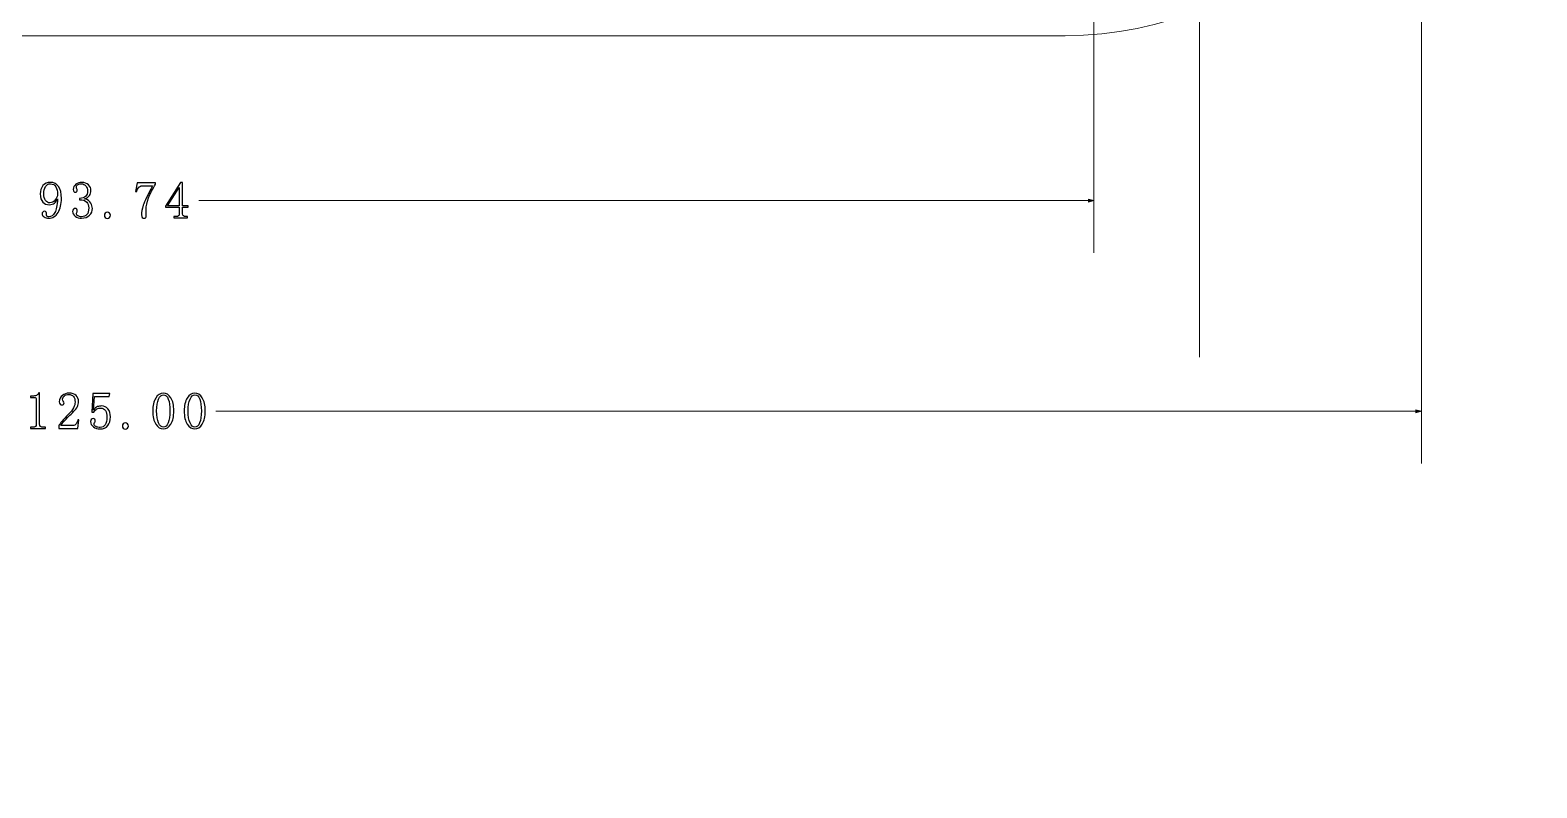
# Model space of a CAD drawing. Header units: millimetres. Extents: x -642 to 642, y -227 to 305.
# Drawn here: x 11.6 to 83.5, y -174.1 to -137.9 of the extents above; entities that cross this region are included whole.
import ezdxf

# ---------------------------------------------------------------- set-up
doc = ezdxf.new("R2010")
doc.units = ezdxf.units.MM
doc.header["$MEASUREMENT"] = 0
doc.layers.add('layer 1', color=7, linetype='Continuous')

msp = doc.modelspace()

# ---------------------------------------------------------------- hatches: boundary and pattern name
at = {"layer": 'layer 1', "true_color": 0xff0000}
h = msp.add_hatch(color=1, dxfattribs=at)
edge = h.paths.add_edge_path()
edge.add_spline(control_points=[(62.0872, -145.9463), (62.0872, -145.9463), (62.3539, -146.0178), (62.3539, -146.0178), (62.3539, -146.0178), (62.0872, -146.0892), (62.0872, -146.0892), (62.0872, -146.0892), (62.0872, -145.9463), (62.0872, -145.9463)], knot_values=[0, 0, 0, 0, 0.3333333, 0.3333333, 0.3333333, 0.6666667, 0.6666667, 0.6666667, 1, 1, 1, 1], degree=3, periodic=1)
h = msp.add_hatch(color=1, dxfattribs=at)
edge = h.paths.add_edge_path()
edge.add_spline(control_points=[(77.7195, -156.0021), (77.7195, -156.0021), (77.9862, -156.0736), (77.9862, -156.0736), (77.9862, -156.0736), (77.7195, -156.145), (77.7195, -156.145), (77.7195, -156.145), (77.7195, -156.0021), (77.7195, -156.0021)], knot_values=[0, 0, 0, 0, 0.3333333, 0.3333333, 0.3333333, 0.6666667, 0.6666667, 0.6666667, 1, 1, 1, 1], degree=3, periodic=1)

# ---------------------------------------------------------------- linework, layer by layer
at = {"layer": 'layer 1', "lineweight": 40}
msp.add_open_spline([(154.071, 208.1518), (154.071, 208.1518), (-130.929, 208.1518), (-130.929, 208.1518), (-130.929, 208.1518), (-130.929, -207.3482), (-130.929, -207.3482), (-130.929, -207.3482), (154.071, -207.3482), (154.071, -207.3482), (154.071, -207.3482), (154.071, 208.1518), (154.071, 208.1518)], degree=3, knots=[0, 0, 0, 0, 0.25, 0.25, 0.25, 0.5, 0.5, 0.5, 0.75, 0.75, 0.75, 1, 1, 1, 1], dxfattribs=at)
at = {"layer": 'layer 1', "lineweight": 9}
msp.add_open_spline([(67.3862, -123.6445), (67.3862, -121.4906), (65.6401, -119.7445), (63.4862, -119.7445), (61.3323, -119.7445), (59.5862, -121.4906), (59.5862, -123.6445), (59.5862, -125.7984), (61.3323, -127.5445), (63.4862, -127.5445), (65.6401, -127.5445), (67.3862, -125.7985), (67.3862, -123.6446), (67.3862, -20.2574), (67.3862, -227.0317), (67.3862, -123.6445)], degree=3, knots=[0, 0, 0, 0, 0.25, 0.25, 0.25, 0.5, 0.5, 0.5, 0.75, 0.75, 0.75, 1, 1, 1, 1.0001, 1.0001, 1.0001, 1.0001], dxfattribs=at)
for points in [[(60.9862, -138.1445), (70.375, -138.1445), (77.9861, -130.5334), (77.9862, -121.1446)], [(-30.0138, -138.1445), (-30.0138, -138.1445), (60.9862, -138.1445), (60.9862, -138.1445)]]:
    msp.add_open_spline(points, degree=3, dxfattribs=at)
at = {"layer": 'layer 1', "color": 1, "lineweight": 0}
for points in [[(77.9862, -123.6445), (77.9862, -123.6445), (77.9862, -158.5736), (77.9862, -158.5736)], [(62.3539, -125.0141), (62.3539, -125.0141), (62.3539, -148.5178), (62.3539, -148.5178)], [(62.3539, -146.0178), (62.3539, -146.0178), (19.6166, -146.0178), (19.6166, -146.0178)], [(77.9862, -156.0736), (77.9862, -156.0736), (20.4359, -156.0736), (20.4359, -156.0736)]]:
    msp.add_open_spline(points, degree=3, dxfattribs=at)
at = {"layer": 'layer 1', "color": 3}
for points, knots in [([(12.7294, -146.1348), (12.664, -146.1869), (12.5827, -146.2131), (12.4852, -146.2131), (12.3548, -146.2131), (12.2506, -146.1723), (12.1727, -146.0911), (12.0944, -146.0098), (12.0552, -145.8777), (12.0552, -145.6956), (12.0552, -145.5394), (12.0977, -145.409), (12.1823, -145.3048), (12.2669, -145.2006), (12.3873, -145.1486), (12.5435, -145.1486), (12.7065, -145.1486), (12.8335, -145.2136), (12.9244, -145.344), (13.0156, -145.474), (13.061, -145.6627), (13.061, -145.9102), (13.061, -146.1836), (13.0077, -146.4098), (12.9002, -146.589), (12.7927, -146.7681), (12.6444, -146.8577), (12.4556, -146.8577), (12.371, -146.8577), (12.2977, -146.8381), (12.236, -146.799), (12.1744, -146.7598), (12.1431, -146.7077), (12.1431, -146.6427), (12.1431, -146.6169), (12.1515, -146.5906), (12.1677, -146.5648), (12.184, -146.5386), (12.2115, -146.5256), (12.2506, -146.5256), (12.2898, -146.5256), (12.3156, -146.5402), (12.329, -146.5694), (12.3419, -146.599), (12.3485, -146.6331), (12.3485, -146.6719), (12.3485, -146.6981), (12.3515, -146.7194), (12.3581, -146.7356), (12.3648, -146.7519), (12.371, -146.7631), (12.3777, -146.7698), (12.384, -146.7761), (12.3956, -146.7811), (12.4119, -146.7844), (12.4281, -146.7877), (12.446, -146.7894), (12.4656, -146.7894), (12.5827, -146.7894), (12.6773, -146.724), (12.7485, -146.594), (12.8202, -146.4636), (12.8627, -146.2456), (12.8756, -145.9398), (12.8431, -146.0177), (12.7944, -146.0827), (12.7294, -146.1348)], [0, 0, 0, 0, 0.0454545, 0.0454545, 0.0454545, 0.0909091, 0.0909091, 0.0909091, 0.1363636, 0.1363636, 0.1363636, 0.1818182, 0.1818182, 0.1818182, 0.2272727, 0.2272727, 0.2272727, 0.2727273, 0.2727273, 0.2727273, 0.3181818, 0.3181818, 0.3181818, 0.3636364, 0.3636364, 0.3636364, 0.4090909, 0.4090909, 0.4090909, 0.4545455, 0.4545455, 0.4545455, 0.5, 0.5, 0.5, 0.5454545, 0.5454545, 0.5454545, 0.5909091, 0.5909091, 0.5909091, 0.6363636, 0.6363636, 0.6363636, 0.6818182, 0.6818182, 0.6818182, 0.7272727, 0.7272727, 0.7272727, 0.7727273, 0.7727273, 0.7727273, 0.8181818, 0.8181818, 0.8181818, 0.8636364, 0.8636364, 0.8636364, 0.9090909, 0.9090909, 0.9090909, 0.9545455, 0.9545455, 0.9545455, 1, 1, 1, 1]), ([(12.2994, -145.349), (12.2473, -145.4369), (12.2215, -145.549), (12.2215, -145.6856), (12.2215, -145.829), (12.249, -145.9381), (12.3044, -146.0127), (12.3598, -146.0877), (12.4298, -146.1252), (12.5144, -146.1252), (12.6119, -146.1252), (12.6965, -146.0794), (12.7681, -145.9886), (12.8398, -145.8973), (12.8756, -145.8127), (12.8756, -145.7344), (12.8756, -145.5781), (12.8498, -145.4531), (12.7977, -145.3586), (12.7456, -145.264), (12.661, -145.2169), (12.5435, -145.2169), (12.4331, -145.2169), (12.3515, -145.2611), (12.2994, -145.349)], [0, 0, 0, 0, 0.125, 0.125, 0.125, 0.25, 0.25, 0.25, 0.375, 0.375, 0.375, 0.5, 0.5, 0.5, 0.625, 0.625, 0.625, 0.75, 0.75, 0.75, 0.875, 0.875, 0.875, 1, 1, 1, 1]), ([(14.4635, -146.1348), (14.5156, -146.2194), (14.5419, -146.3044), (14.5419, -146.389), (14.5419, -146.5127), (14.496, -146.6215), (14.4048, -146.7161), (14.314, -146.8102), (14.1869, -146.8577), (14.024, -146.8577), (13.9069, -146.8577), (13.806, -146.8252), (13.7215, -146.7598), (13.6369, -146.6948), (13.5944, -146.6198), (13.5944, -146.5352), (13.5944, -146.4961), (13.6073, -146.4619), (13.6335, -146.4327), (13.6594, -146.4036), (13.6856, -146.389), (13.7115, -146.389), (13.7506, -146.389), (13.7785, -146.4036), (13.7948, -146.4327), (13.811, -146.4619), (13.819, -146.4865), (13.819, -146.5061), (13.819, -146.5386), (13.8127, -146.5661), (13.7994, -146.589), (13.7865, -146.6119), (13.7798, -146.6331), (13.7798, -146.6523), (13.7798, -146.6915), (13.8044, -146.724), (13.8531, -146.7502), (13.9019, -146.7761), (13.9556, -146.7894), (14.0144, -146.7894), (14.1315, -146.7894), (14.2194, -146.7552), (14.2781, -146.6869), (14.3365, -146.6181), (14.366, -146.5127), (14.366, -146.3694), (14.366, -146.2523), (14.3348, -146.1577), (14.2731, -146.0861), (14.2115, -146.0144), (14.0956, -145.9786), (13.9265, -145.9786), (13.9265, -145.9786), (13.9265, -145.9102), (13.9265, -145.9102), (14.0569, -145.9102), (14.1527, -145.8794), (14.2144, -145.8177), (14.2765, -145.7556), (14.3073, -145.6694), (14.3073, -145.5586), (14.3073, -145.4677), (14.2827, -145.3877), (14.234, -145.3194), (14.1852, -145.2511), (14.109, -145.2169), (14.0048, -145.2169), (13.959, -145.2169), (13.9102, -145.2286), (13.8581, -145.2511), (13.806, -145.274), (13.7798, -145.3115), (13.7798, -145.3636), (13.7798, -145.4156), (13.7865, -145.4481), (13.7994, -145.4611), (13.8127, -145.474), (13.819, -145.4902), (13.819, -145.5098), (13.819, -145.5423), (13.8127, -145.5686), (13.7994, -145.5881), (13.7865, -145.6077), (13.7635, -145.6173), (13.731, -145.6173), (13.7052, -145.6173), (13.6806, -145.6077), (13.6577, -145.5881), (13.6352, -145.5686), (13.6235, -145.5327), (13.6235, -145.4806), (13.6235, -145.3831), (13.666, -145.3031), (13.7506, -145.2415), (13.8352, -145.1794), (13.9331, -145.1486), (14.0435, -145.1486), (14.174, -145.1486), (14.2781, -145.1894), (14.356, -145.2706), (14.4344, -145.3519), (14.4735, -145.4381), (14.4735, -145.5294), (14.4735, -145.6273), (14.449, -145.7102), (14.4002, -145.7786), (14.3515, -145.8469), (14.2748, -145.8973), (14.1706, -145.9298), (14.314, -145.9819), (14.4115, -146.0502), (14.4635, -146.1348)], [0, 0, 0, 0, 0.027027, 0.027027, 0.027027, 0.0540541, 0.0540541, 0.0540541, 0.0810811, 0.0810811, 0.0810811, 0.1081081, 0.1081081, 0.1081081, 0.1351351, 0.1351351, 0.1351351, 0.1621622, 0.1621622, 0.1621622, 0.1891892, 0.1891892, 0.1891892, 0.2162162, 0.2162162, 0.2162162, 0.2432432, 0.2432432, 0.2432432, 0.2702703, 0.2702703, 0.2702703, 0.2972973, 0.2972973, 0.2972973, 0.3243243, 0.3243243, 0.3243243, 0.3513514, 0.3513514, 0.3513514, 0.3783784, 0.3783784, 0.3783784, 0.4054054, 0.4054054, 0.4054054, 0.4324324, 0.4324324, 0.4324324, 0.4594595, 0.4594595, 0.4594595, 0.4864865, 0.4864865, 0.4864865, 0.5135135, 0.5135135, 0.5135135, 0.5405405, 0.5405405, 0.5405405, 0.5675676, 0.5675676, 0.5675676, 0.5945946, 0.5945946, 0.5945946, 0.6216216, 0.6216216, 0.6216216, 0.6486486, 0.6486486, 0.6486486, 0.6756757, 0.6756757, 0.6756757, 0.7027027, 0.7027027, 0.7027027, 0.7297297, 0.7297297, 0.7297297, 0.7567568, 0.7567568, 0.7567568, 0.7837838, 0.7837838, 0.7837838, 0.8108108, 0.8108108, 0.8108108, 0.8378378, 0.8378378, 0.8378378, 0.8648649, 0.8648649, 0.8648649, 0.8918919, 0.8918919, 0.8918919, 0.9189189, 0.9189189, 0.9189189, 0.9459459, 0.9459459, 0.9459459, 0.972973, 0.972973, 0.972973, 1, 1, 1, 1]), ([(17.5515, -145.1681), (17.5515, -145.1681), (17.5515, -145.2365), (17.5515, -145.2365), (17.4148, -145.4577), (17.3056, -145.6744), (17.2244, -145.8861), (17.1431, -146.0973), (17.1023, -146.2815), (17.1023, -146.4377), (17.1023, -146.4636), (17.104, -146.5011), (17.1073, -146.5498), (17.1102, -146.599), (17.1119, -146.6556), (17.1119, -146.7211), (17.1119, -146.7731), (17.104, -146.8086), (17.0877, -146.8281), (17.0715, -146.8477), (17.0435, -146.8577), (17.0048, -146.8577), (16.9719, -146.8577), (16.9444, -146.8461), (16.9215, -146.8236), (16.899, -146.8006), (16.8873, -146.7598), (16.8873, -146.7015), (16.8873, -146.5777), (16.9152, -146.4248), (16.9702, -146.2423), (17.0256, -146.0602), (17.174, -145.7506), (17.4148, -145.3148), (17.4148, -145.3148), (16.9265, -145.3148), (16.9265, -145.3148), (16.8548, -145.3148), (16.7977, -145.3373), (16.7556, -145.3831), (16.7131, -145.4286), (16.6823, -145.4969), (16.6627, -145.5881), (16.6627, -145.5881), (16.6044, -145.5781), (16.6044, -145.5781), (16.6044, -145.5781), (16.6727, -145.1681), (16.6727, -145.1681), (16.6727, -145.1681), (17.5515, -145.1681), (17.5515, -145.1681)], [0, 0, 0, 0, 0.0588235, 0.0588235, 0.0588235, 0.1176471, 0.1176471, 0.1176471, 0.1764706, 0.1764706, 0.1764706, 0.2352941, 0.2352941, 0.2352941, 0.2941176, 0.2941176, 0.2941176, 0.3529412, 0.3529412, 0.3529412, 0.4117647, 0.4117647, 0.4117647, 0.4705882, 0.4705882, 0.4705882, 0.5294118, 0.5294118, 0.5294118, 0.5882353, 0.5882353, 0.5882353, 0.6470588, 0.6470588, 0.6470588, 0.7058824, 0.7058824, 0.7058824, 0.7647059, 0.7647059, 0.7647059, 0.8235294, 0.8235294, 0.8235294, 0.8823529, 0.8823529, 0.8823529, 0.9411765, 0.9411765, 0.9411765, 1, 1, 1, 1]), ([(18.8465, -146.3302), (18.8465, -146.3302), (18.8465, -146.6523), (18.8465, -146.6523), (18.8465, -146.6981), (18.8594, -146.7306), (18.8856, -146.7502), (18.9115, -146.7698), (18.9473, -146.7794), (18.9927, -146.7794), (18.9927, -146.7794), (19.0806, -146.7794), (19.0806, -146.7794), (19.0806, -146.7794), (19.0806, -146.8381), (19.0806, -146.8381), (19.0806, -146.8381), (18.436, -146.8381), (18.436, -146.8381), (18.436, -146.8381), (18.436, -146.7794), (18.436, -146.7794), (18.436, -146.7794), (18.5435, -146.7794), (18.5435, -146.7794), (18.5956, -146.7794), (18.6331, -146.7698), (18.656, -146.7502), (18.6785, -146.7306), (18.6902, -146.6981), (18.6902, -146.6523), (18.6902, -146.6523), (18.6902, -146.3302), (18.6902, -146.3302), (18.6902, -146.3302), (18.036, -146.3302), (18.036, -146.3302), (18.036, -146.3302), (18.036, -146.2815), (18.036, -146.2815), (18.036, -146.2815), (18.7485, -145.1486), (18.7485, -145.1486), (18.7485, -145.1486), (18.8465, -145.1486), (18.8465, -145.1486), (18.8465, -145.1486), (18.8465, -146.2715), (18.8465, -146.2715), (18.8465, -146.2715), (19.1102, -146.2715), (19.1102, -146.2715), (19.1102, -146.2715), (19.1102, -146.3302), (19.1102, -146.3302), (19.1102, -146.3302), (18.8465, -146.3302), (18.8465, -146.3302)], [0, 0, 0, 0, 0.0526316, 0.0526316, 0.0526316, 0.1052632, 0.1052632, 0.1052632, 0.1578947, 0.1578947, 0.1578947, 0.2105263, 0.2105263, 0.2105263, 0.2631579, 0.2631579, 0.2631579, 0.3157895, 0.3157895, 0.3157895, 0.3684211, 0.3684211, 0.3684211, 0.4210526, 0.4210526, 0.4210526, 0.4736842, 0.4736842, 0.4736842, 0.5263158, 0.5263158, 0.5263158, 0.5789474, 0.5789474, 0.5789474, 0.6315789, 0.6315789, 0.6315789, 0.6842105, 0.6842105, 0.6842105, 0.7368421, 0.7368421, 0.7368421, 0.7894737, 0.7894737, 0.7894737, 0.8421053, 0.8421053, 0.8421053, 0.8947368, 0.8947368, 0.8947368, 0.9473684, 0.9473684, 0.9473684, 1, 1, 1, 1]), ([(18.6902, -145.3927), (18.6902, -145.3927), (18.6802, -145.3927), (18.6802, -145.3927), (18.6802, -145.3927), (18.1235, -146.2715), (18.1235, -146.2715), (18.1235, -146.2715), (18.6902, -146.2715), (18.6902, -146.2715), (18.6902, -146.2715), (18.6902, -145.3927), (18.6902, -145.3927)], [0, 0, 0, 0, 0.25, 0.25, 0.25, 0.5, 0.5, 0.5, 0.75, 0.75, 0.75, 1, 1, 1, 1]), ([(15.3631, -146.8281), (15.3335, -146.8544), (15.2994, -146.8673), (15.2606, -146.8673), (15.2215, -146.8673), (15.1873, -146.8544), (15.1577, -146.8281), (15.1285, -146.8023), (15.114, -146.7665), (15.114, -146.7211), (15.114, -146.6752), (15.1285, -146.6394), (15.1577, -146.6136), (15.1873, -146.5873), (15.2215, -146.5744), (15.2606, -146.5744), (15.2994, -146.5744), (15.3335, -146.589), (15.3631, -146.6181), (15.3923, -146.6477), (15.4069, -146.6819), (15.4069, -146.7211), (15.4069, -146.7665), (15.3923, -146.8023), (15.3631, -146.8281)], [0, 0, 0, 0, 0.125, 0.125, 0.125, 0.25, 0.25, 0.25, 0.375, 0.375, 0.375, 0.5, 0.5, 0.5, 0.625, 0.625, 0.625, 0.75, 0.75, 0.75, 0.875, 0.875, 0.875, 1, 1, 1, 1]), ([(11.9804, -155.1996), (11.9804, -155.1996), (12.0195, -155.1996), (12.0195, -155.1996), (12.0195, -155.1996), (12.0195, -156.6837), (12.0195, -156.6837), (12.0195, -156.7358), (12.0358, -156.775), (12.0683, -156.8008), (12.1008, -156.8271), (12.1462, -156.84), (12.205, -156.84), (12.205, -156.84), (12.3025, -156.84), (12.3025, -156.84), (12.3025, -156.84), (12.3025, -156.8987), (12.3025, -156.8987), (12.3025, -156.8987), (11.5895, -156.8987), (11.5895, -156.8987), (11.5895, -156.8987), (11.5895, -156.84), (11.5895, -156.84), (11.5895, -156.84), (11.6775, -156.84), (11.6775, -156.84), (11.7425, -156.84), (11.79, -156.8271), (11.8191, -156.8008), (11.8483, -156.775), (11.8633, -156.7358), (11.8633, -156.6837), (11.8633, -156.6837), (11.8633, -155.5021), (11.8633, -155.5021), (11.8633, -155.4762), (11.855, -155.455), (11.8387, -155.4387), (11.8225, -155.4225), (11.7979, -155.4142), (11.7654, -155.4142), (11.7654, -155.4142), (11.5895, -155.4142), (11.5895, -155.4142), (11.5895, -155.4142), (11.5895, -155.3558), (11.5895, -155.3558), (11.5895, -155.3558), (11.6775, -155.3558), (11.6775, -155.3558), (11.7558, -155.3558), (11.8191, -155.3425), (11.8679, -155.3167), (11.9166, -155.2904), (11.9541, -155.2517), (11.9804, -155.1996)], [0, 0, 0, 0, 0.0526316, 0.0526316, 0.0526316, 0.1052632, 0.1052632, 0.1052632, 0.1578947, 0.1578947, 0.1578947, 0.2105263, 0.2105263, 0.2105263, 0.2631579, 0.2631579, 0.2631579, 0.3157895, 0.3157895, 0.3157895, 0.3684211, 0.3684211, 0.3684211, 0.4210526, 0.4210526, 0.4210526, 0.4736842, 0.4736842, 0.4736842, 0.5263158, 0.5263158, 0.5263158, 0.5789474, 0.5789474, 0.5789474, 0.6315789, 0.6315789, 0.6315789, 0.6842105, 0.6842105, 0.6842105, 0.7368421, 0.7368421, 0.7368421, 0.7894737, 0.7894737, 0.7894737, 0.8421053, 0.8421053, 0.8421053, 0.8947368, 0.8947368, 0.8947368, 0.9473684, 0.9473684, 0.9473684, 1, 1, 1, 1]), ([(13.6366, -155.9125), (13.6887, -155.8146), (13.7145, -155.7233), (13.7145, -155.6387), (13.7145, -155.5217), (13.6887, -155.4321), (13.6366, -155.3704), (13.5845, -155.3083), (13.5062, -155.2775), (13.402, -155.2775), (13.3241, -155.2775), (13.2575, -155.2987), (13.202, -155.3412), (13.1466, -155.3833), (13.1191, -155.4371), (13.1191, -155.5021), (13.1191, -155.5412), (13.1304, -155.5737), (13.1533, -155.6), (13.1758, -155.6258), (13.1875, -155.6521), (13.1875, -155.6779), (13.1875, -155.7104), (13.1791, -155.735), (13.1629, -155.7512), (13.1466, -155.7675), (13.122, -155.7754), (13.0895, -155.7754), (13.0508, -155.7754), (13.0195, -155.7642), (12.997, -155.7412), (12.9741, -155.7187), (12.9629, -155.6812), (12.9629, -155.6292), (12.9629, -155.4925), (13.0116, -155.3883), (13.1091, -155.3167), (13.207, -155.245), (13.3112, -155.2092), (13.4216, -155.2092), (13.5779, -155.2092), (13.6933, -155.2483), (13.7683, -155.3262), (13.8433, -155.4046), (13.8808, -155.5021), (13.8808, -155.6192), (13.8808, -155.6975), (13.8629, -155.7754), (13.827, -155.8537), (13.7912, -155.9317), (13.7341, -156.0067), (13.6562, -156.0783), (13.4675, -156.2608), (13.3225, -156.4087), (13.2216, -156.5225), (13.1204, -156.6367), (13.0604, -156.7129), (13.0408, -156.7521), (13.0408, -156.7521), (13.617, -156.7521), (13.617, -156.7521), (13.6758, -156.7521), (13.7245, -156.7296), (13.7633, -156.6837), (13.8025, -156.6383), (13.8287, -156.57), (13.8416, -156.4787), (13.8416, -156.4787), (13.9004, -156.4787), (13.9004, -156.4787), (13.9004, -156.4787), (13.8416, -156.8987), (13.8416, -156.8987), (13.8416, -156.8987), (12.9333, -156.8987), (12.9333, -156.8987), (12.9333, -156.8987), (12.9333, -156.7717), (12.9333, -156.7717), (12.9658, -156.7129), (13.0195, -156.6383), (13.0945, -156.5471), (13.1695, -156.4558), (13.2687, -156.3483), (13.3925, -156.225), (13.5029, -156.1142), (13.5845, -156.01), (13.6366, -155.9125)], [0, 0, 0, 0, 0.0344828, 0.0344828, 0.0344828, 0.0689655, 0.0689655, 0.0689655, 0.1034483, 0.1034483, 0.1034483, 0.137931, 0.137931, 0.137931, 0.1724138, 0.1724138, 0.1724138, 0.2068966, 0.2068966, 0.2068966, 0.2413793, 0.2413793, 0.2413793, 0.2758621, 0.2758621, 0.2758621, 0.3103448, 0.3103448, 0.3103448, 0.3448276, 0.3448276, 0.3448276, 0.3793103, 0.3793103, 0.3793103, 0.4137931, 0.4137931, 0.4137931, 0.4482759, 0.4482759, 0.4482759, 0.4827586, 0.4827586, 0.4827586, 0.5172414, 0.5172414, 0.5172414, 0.5517241, 0.5517241, 0.5517241, 0.5862069, 0.5862069, 0.5862069, 0.6206897, 0.6206897, 0.6206897, 0.6551724, 0.6551724, 0.6551724, 0.6896552, 0.6896552, 0.6896552, 0.7241379, 0.7241379, 0.7241379, 0.7586207, 0.7586207, 0.7586207, 0.7931034, 0.7931034, 0.7931034, 0.8275862, 0.8275862, 0.8275862, 0.862069, 0.862069, 0.862069, 0.8965517, 0.8965517, 0.8965517, 0.9310345, 0.9310345, 0.9310345, 0.9655172, 0.9655172, 0.9655172, 1, 1, 1, 1]), ([(14.79, -155.8537), (14.8516, -155.8342), (14.9154, -155.8246), (14.9804, -155.8246), (15.1041, -155.8246), (15.205, -155.8717), (15.2829, -155.9662), (15.3612, -156.0604), (15.4004, -156.1858), (15.4004, -156.3421), (15.4004, -156.5179), (15.3595, -156.6579), (15.2783, -156.7621), (15.1966, -156.8662), (15.0716, -156.9183), (14.902, -156.9183), (14.785, -156.9183), (14.6808, -156.8842), (14.5895, -156.8158), (14.4987, -156.7475), (14.4529, -156.6642), (14.4529, -156.5667), (14.4529, -156.5275), (14.4641, -156.4933), (14.487, -156.4642), (14.51, -156.435), (14.5408, -156.42), (14.58, -156.42), (14.6191, -156.42), (14.645, -156.4333), (14.6579, -156.4592), (14.6712, -156.4854), (14.6775, -156.5079), (14.6775, -156.5275), (14.6775, -156.5667), (14.6679, -156.5975), (14.6483, -156.6204), (14.6287, -156.6433), (14.6191, -156.6675), (14.6191, -156.6937), (14.6191, -156.7458), (14.65, -156.7846), (14.7116, -156.8108), (14.7737, -156.8367), (14.8404, -156.85), (14.912, -156.85), (15.0162, -156.85), (15.0958, -156.8075), (15.1512, -156.7229), (15.2066, -156.6383), (15.2341, -156.5179), (15.2341, -156.3617), (15.2341, -156.2312), (15.21, -156.1254), (15.1608, -156.0442), (15.112, -155.9629), (15.0387, -155.9221), (14.9412, -155.9221), (14.8695, -155.9221), (14.8079, -155.935), (14.7558, -155.9612), (14.7037, -155.9871), (14.655, -156.0425), (14.6091, -156.1271), (14.6091, -156.1271), (14.5212, -156.1175), (14.5212, -156.1175), (14.5212, -156.1175), (14.57, -155.2287), (14.57, -155.2287), (14.57, -155.2287), (15.3708, -155.2287), (15.3708, -155.2287), (15.3708, -155.2287), (15.3416, -155.3754), (15.3416, -155.3754), (15.3416, -155.3754), (14.6383, -155.3754), (14.6383, -155.3754), (14.6383, -155.3754), (14.5995, -156.0196), (14.5995, -156.0196), (14.6645, -155.9287), (14.7279, -155.8733), (14.79, -155.8537)], [0, 0, 0, 0, 0.0357143, 0.0357143, 0.0357143, 0.0714286, 0.0714286, 0.0714286, 0.1071429, 0.1071429, 0.1071429, 0.1428571, 0.1428571, 0.1428571, 0.1785714, 0.1785714, 0.1785714, 0.2142857, 0.2142857, 0.2142857, 0.25, 0.25, 0.25, 0.2857143, 0.2857143, 0.2857143, 0.3214286, 0.3214286, 0.3214286, 0.3571429, 0.3571429, 0.3571429, 0.3928571, 0.3928571, 0.3928571, 0.4285714, 0.4285714, 0.4285714, 0.4642857, 0.4642857, 0.4642857, 0.5, 0.5, 0.5, 0.5357143, 0.5357143, 0.5357143, 0.5714286, 0.5714286, 0.5714286, 0.6071429, 0.6071429, 0.6071429, 0.6428571, 0.6428571, 0.6428571, 0.6785714, 0.6785714, 0.6785714, 0.7142857, 0.7142857, 0.7142857, 0.75, 0.75, 0.75, 0.7857143, 0.7857143, 0.7857143, 0.8214286, 0.8214286, 0.8214286, 0.8571429, 0.8571429, 0.8571429, 0.8928571, 0.8928571, 0.8928571, 0.9285714, 0.9285714, 0.9285714, 0.9642857, 0.9642857, 0.9642857, 1, 1, 1, 1]), ([(18.2879, -156.6887), (18.1933, -156.8417), (18.0745, -156.9183), (17.9316, -156.9183), (17.7883, -156.9183), (17.6679, -156.8433), (17.57, -156.6937), (17.4725, -156.5437), (17.4237, -156.3321), (17.4237, -156.0587), (17.4237, -155.805), (17.4708, -155.6), (17.5654, -155.4437), (17.6595, -155.2875), (17.7816, -155.2092), (17.9316, -155.2092), (18.0745, -155.2092), (18.1933, -155.2842), (18.2879, -155.4337), (18.3825, -155.5837), (18.4295, -155.7921), (18.4295, -156.0587), (18.4295, -156.3258), (18.3825, -156.5358), (18.2879, -156.6887)], [0, 0, 0, 0, 0.125, 0.125, 0.125, 0.25, 0.25, 0.25, 0.375, 0.375, 0.375, 0.5, 0.5, 0.5, 0.625, 0.625, 0.625, 0.75, 0.75, 0.75, 0.875, 0.875, 0.875, 1, 1, 1, 1]), ([(18.1658, -155.4975), (18.1137, -155.3575), (18.0358, -155.2875), (17.9316, -155.2875), (17.8404, -155.2875), (17.7637, -155.3575), (17.702, -155.4975), (17.64, -155.6371), (17.6091, -155.8246), (17.6091, -156.0587), (17.6091, -156.3062), (17.64, -156.4983), (17.702, -156.635), (17.7637, -156.7717), (17.8404, -156.84), (17.9316, -156.84), (18.0291, -156.84), (18.1058, -156.7717), (18.1608, -156.635), (18.2162, -156.4983), (18.2441, -156.3062), (18.2441, -156.0587), (18.2441, -155.8246), (18.2179, -155.6371), (18.1658, -155.4975)], [0, 0, 0, 0, 0.125, 0.125, 0.125, 0.25, 0.25, 0.25, 0.375, 0.375, 0.375, 0.5, 0.5, 0.5, 0.625, 0.625, 0.625, 0.75, 0.75, 0.75, 0.875, 0.875, 0.875, 1, 1, 1, 1]), ([(19.7879, -156.6887), (19.6933, -156.8417), (19.5745, -156.9183), (19.4316, -156.9183), (19.2883, -156.9183), (19.1679, -156.8433), (19.07, -156.6937), (18.9725, -156.5437), (18.9237, -156.3321), (18.9237, -156.0587), (18.9237, -155.805), (18.9708, -155.6), (19.0654, -155.4437), (19.1595, -155.2875), (19.2816, -155.2092), (19.4316, -155.2092), (19.5745, -155.2092), (19.6933, -155.2842), (19.7879, -155.4337), (19.8825, -155.5837), (19.9295, -155.7921), (19.9295, -156.0587), (19.9295, -156.3258), (19.8825, -156.5358), (19.7879, -156.6887)], [0, 0, 0, 0, 0.125, 0.125, 0.125, 0.25, 0.25, 0.25, 0.375, 0.375, 0.375, 0.5, 0.5, 0.5, 0.625, 0.625, 0.625, 0.75, 0.75, 0.75, 0.875, 0.875, 0.875, 1, 1, 1, 1]), ([(19.6658, -155.4975), (19.6137, -155.3575), (19.5358, -155.2875), (19.4316, -155.2875), (19.3404, -155.2875), (19.2637, -155.3575), (19.202, -155.4975), (19.14, -155.6371), (19.1091, -155.8246), (19.1091, -156.0587), (19.1091, -156.3062), (19.14, -156.4983), (19.202, -156.635), (19.2637, -156.7717), (19.3404, -156.84), (19.4316, -156.84), (19.5291, -156.84), (19.6058, -156.7717), (19.6608, -156.635), (19.7162, -156.4983), (19.7441, -156.3062), (19.7441, -156.0587), (19.7441, -155.8246), (19.7179, -155.6371), (19.6658, -155.4975)], [0, 0, 0, 0, 0.125, 0.125, 0.125, 0.25, 0.25, 0.25, 0.375, 0.375, 0.375, 0.5, 0.5, 0.5, 0.625, 0.625, 0.625, 0.75, 0.75, 0.75, 0.875, 0.875, 0.875, 1, 1, 1, 1]), ([(16.2216, -156.8887), (16.192, -156.915), (16.1579, -156.9279), (16.1191, -156.9279), (16.08, -156.9279), (16.0458, -156.915), (16.0162, -156.8887), (15.987, -156.8629), (15.9725, -156.8271), (15.9725, -156.7817), (15.9725, -156.7358), (15.987, -156.7), (16.0162, -156.6742), (16.0458, -156.6479), (16.08, -156.635), (16.1191, -156.635), (16.1579, -156.635), (16.192, -156.6496), (16.2216, -156.6787), (16.2508, -156.7083), (16.2654, -156.7425), (16.2654, -156.7817), (16.2654, -156.8271), (16.2508, -156.8629), (16.2216, -156.8887)], [0, 0, 0, 0, 0.125, 0.125, 0.125, 0.25, 0.25, 0.25, 0.375, 0.375, 0.375, 0.5, 0.5, 0.5, 0.625, 0.625, 0.625, 0.75, 0.75, 0.75, 0.875, 0.875, 0.875, 1, 1, 1, 1])]:
    msp.add_open_spline(points, degree=3, knots=knots, dxfattribs=at)
at = {"layer": 'layer 1', "color": 1, "lineweight": 0}
for points in [[(62.0872, -145.9463), (62.0872, -145.9463), (62.3539, -146.0178), (62.3539, -146.0178), (62.3539, -146.0178), (62.0872, -146.0892), (62.0872, -146.0892), (62.0872, -146.0892), (62.0872, -145.9463), (62.0872, -145.9463)], [(77.7195, -156.0021), (77.7195, -156.0021), (77.9862, -156.0736), (77.9862, -156.0736), (77.9862, -156.0736), (77.7195, -156.145), (77.7195, -156.145), (77.7195, -156.145), (77.7195, -156.0021), (77.7195, -156.0021)]]:
    msp.add_open_spline(points, degree=3, knots=[0, 0, 0, 0, 0.3333333, 0.3333333, 0.3333333, 0.6666667, 0.6666667, 0.6666667, 1, 1, 1, 1], dxfattribs=at)

doc.saveas('drawing.dxf')
